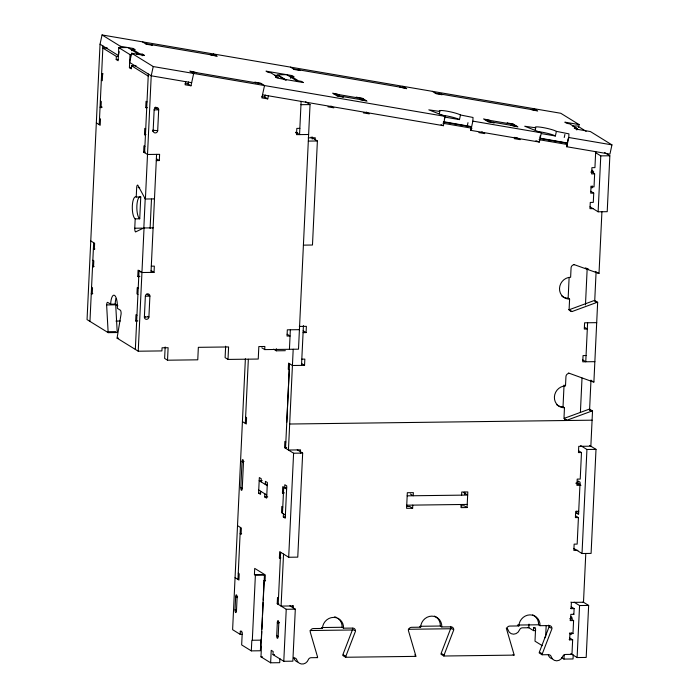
<?xml version="1.0" encoding="UTF-8"?>
<svg xmlns="http://www.w3.org/2000/svg" width="699" height="699" viewBox="0 0 699 699"><rect width="100%" height="100%" fill="white"/><g stroke="black" fill="none" stroke-linecap="round" stroke-linejoin="round"><path stroke-width="1.05" d="M106.624 304.93L115.702 304.816L117.231 332.532L108.162 332.645L106.624 304.93A3.18 0.979 89.3 0 1 107.742 302.405L110.634 304.196L115.169 304.135L117.878 305.804M578.51 127.367L579.113 124.597L560.773 113.273L102.054 34.95L100.044 44.194L87.052 319.609L108.162 332.645M89.953 321.4L93.666 242.71M99.232 124.667L102.936 45.977M136.829 54.513L139.101 54.487L127.83 47.532L118.76 47.646L118.148 60.726L116.209 59.529L116.357 56.409L102.84 48.065L107.375 48.004M136.025 65.697L131.491 65.75L131.342 68.869L129.411 67.681L130.023 54.601L118.76 47.646M152.828 227.839A3.18 0.979 89.3 0 1 153.116 227.874L143.758 227.953L135.571 231.946A3.18 0.979 89.3 0 1 134.758 228.224L135.195 218.866A11.123 3.416 89.3 0 1 132.329 205.856A11.123 3.416 89.3 0 1 136.226 197.013L136.672 187.655A3.18 0.979 89.3 0 1 137.782 185.13L145.139 198.717A3.154 0.97 89.3 0 0 145.409 199.014L154.479 198.9A3.154 0.97 89.3 0 1 154.339 198.787M135.195 218.866L139.73 218.804L140.761 196.961L136.226 197.013M136.646 321.523L135.685 320.928L135.982 314.69L136.943 315.284M138.752 276.979L137.782 276.385L138.079 270.137L141.941 272.523L154.033 272.374L154.33 266.127L151.307 266.17M156.288 160.613L159.311 160.569L159.599 154.33L147.506 154.479L143.645 152.094L143.942 145.855L144.903 146.449M145.436 135.195L144.466 134.601L144.763 128.363L145.733 128.957M146.711 108.144L145.742 107.55L146.039 101.311L147.008 101.905M305.577 101.818L310.041 104.579L298.499 349.177L264.738 349.605L264.877 346.486L258.831 346.564L258.246 359.041L228.005 359.426L228.59 346.949L198.35 347.333L197.765 359.819L167.524 360.203L168.109 347.718L162.063 347.787L161.915 350.915L138.227 351.213L135.335 349.421L139.04 270.74L141.941 272.523M144.614 152.697L148.319 74.007M143.828 228.11L145.235 198.21M138.227 351.213L144.038 227.988A3.18 0.979 89.3 0 0 143.758 227.953M145.409 199.014L151.22 75.798L153.23 66.554L131.665 53.238L129.656 62.482L151.22 75.798L191.666 82.7M144.378 317.014L145.357 296.21A2.385 2.228 -58.3 0 1 147.734 293.833A2.385 2.228 -58.3 0 1 149.892 296.149L148.913 316.953A2.385 2.228 -58.3 0 1 146.528 319.329A2.385 2.228 -58.3 0 1 144.37 317.014L148.913 316.953L147.943 316.359M153.16 130.687L154.147 109.813A2.385 2.228 -58.3 0 1 156.524 107.445A2.385 2.228 -58.3 0 1 158.682 109.76L157.694 130.626L152.434 130.241M150.102 228.468L151.491 199.084M151.01 272.409L156.576 154.365M165.165 346.966L164.623 358.412L167.524 360.203M225.646 346.197L225.104 357.643L228.005 359.426M245.384 358.753L232.61 629.685L240.176 634.36L242.335 634.334M235.039 609.773L235.65 596.771A2.385 0.734 89.3 0 1 236.489 594.875A2.385 0.734 89.3 0 1 237.101 597.662L236.489 610.673A2.385 0.734 89.3 0 1 235.65 612.569A2.385 0.734 89.3 0 1 235.039 609.773L236.489 610.673M240.806 487.526L242.029 461.523A2.385 0.734 89.3 0 1 242.868 459.627A2.385 0.734 89.3 0 1 243.479 462.415L242.256 488.426A2.385 0.734 89.3 0 1 241.417 490.322A2.385 0.734 89.3 0 1 240.806 487.526L242.256 488.426M237.957 579.462L240.412 527.439M245.323 423.402L248.346 359.269M240.176 634.36L240.316 631.241L241.837 631.223M263.278 600.039L264.458 575.111L255.38 575.233L254.419 574.63L254.716 568.392L265.332 574.954L265.035 581.192L264.073 580.598L261.007 645.623A1.59 0.489 89.3 0 1 261.417 647.475L260.972 656.842L270.627 662.809L279.705 662.687L279.897 658.528M260.675 491.24L260.526 494.359L258.595 493.162L259.338 477.557L261.269 478.754L261.12 481.873M261.793 631.468L261.391 640.135A1.59 0.489 89.3 0 0 260.832 641.402L260.386 650.76L251.317 650.883L251.762 641.516A1.59 0.489 89.3 0 1 252.313 640.258L255.38 575.233M267.315 484.433L265.305 484.459L265.445 481.34L267.376 482.528L266.642 498.134L264.711 496.945L264.86 493.817M261.898 629.301L262.466 617.383M262.562 615.216L263.173 602.206M285.349 350.688L276.28 350.802L276.376 348.722M270.627 662.809L271.221 650.323L273.152 651.512L273.003 654.631L283.785 661.289L292.855 661.175L295.31 609.161L289.902 605.815M295.31 609.161L286.241 609.275L277.223 603.709L277.52 597.462L278.482 598.064M280.351 558.527L279.382 557.933L279.679 551.686L288.687 557.252L297.765 557.138L302.667 453.101L297.258 449.763M283.418 493.503L282.448 492.909L282.746 486.661L286.607 489.047M302.667 453.101L293.597 453.214L284.58 447.648L284.877 441.41L285.847 442.004M289.43 349.29L290.347 329.779M301.12 101.39L299.556 134.601L295.694 132.216M276.717 635.513L277.328 622.512A2.385 0.734 89.3 0 1 278.167 620.616A2.385 0.734 89.3 0 1 278.779 623.403L278.167 636.413A2.385 0.734 89.3 0 1 277.328 638.301A2.385 0.734 89.3 0 1 276.717 635.513L278.167 636.413M278.193 604.303L280.64 552.289M282.483 513.267L283.707 487.264M285.55 448.242L289.237 369.954L288.276 369.36L288.573 363.113L292.444 365.507M286.791 422.248L289.552 363.725M286.695 487.832L284.676 487.858L284.825 484.739L286.756 485.927L285.236 518.177L283.305 516.989L283.453 513.87M283.541 554.071L281.085 606.094L293.187 605.937L293.082 608.016M293.196 349.247L288.442 450.034L300.544 449.876L300.395 453.004M283.785 661.289L286.241 609.275M288.687 557.252L293.597 453.214M301.505 365.385L303.436 325.594M312.235 139.101L312.331 137.021M292.435 365.498L304.546 365.359L304.834 359.111L301.811 359.155M303.069 332.619L306.092 332.584L306.38 326.346L299.312 326.424M315.179 139.852L315.275 137.773L308.224 137.86M311.081 137.083L317.39 140.98L312.479 245.017L303.41 245.139M410.33 493.966L413.223 495.757L413.371 492.638L407.325 492.716L406.591 508.322L412.637 508.243L412.786 505.124M461.165 504.503L461.017 507.623L467.072 507.553L467.806 491.939L461.759 492.017L461.611 495.145M464.713 494.315L464.809 492.236M529.012 624.102L528.837 627.746L522.459 627.824A3.18 2.971 -58.3 0 0 519.514 629.948A6.352 5.933 -58.3 0 1 508.112 630.087A3.18 2.971 -58.3 0 0 506.242 628.174M535.67 630.603L533.503 630.629L533.652 627.51L535.163 627.492M545.648 636.518L546.164 625.684M580.948 485.307L576.92 485.359L577.208 479.112L580.231 479.077L581.481 452.541L578.457 452.585L578.755 446.338L590.847 446.189L592.525 410.977A3.18 2.971 -58.3 0 0 591.651 411.126L566.906 420.221A3.18 2.971 -58.3 0 1 564.032 417.137L564.469 407.779L563.018 406.879L564.049 385.035M568.392 372.96L593.032 381.89A3.18 2.971 -58.3 0 0 593.897 382.003L597.654 302.309A3.18 2.971 -58.3 0 0 596.78 302.449L572.027 311.553A3.18 2.971 -58.3 0 1 569.152 308.469L569.598 299.102L568.147 298.211L569.126 277.398M573.232 654.797L573.031 658.956L563.962 659.078L564.154 654.911M548.663 625.151A3.18 2.971 -58.3 0 1 549.073 626.854L539.375 652.08A3.172 2.962 -58.3 0 0 539.209 652.971L542.101 654.762L548.479 654.683A3.18 2.971 -58.3 0 1 551.231 656.728A6.352 5.933 -58.3 0 0 562.643 656.579A3.18 2.971 -58.3 0 1 565.587 654.465L571.965 654.378L572.656 639.812L569.633 639.856L569.921 633.609L569.44 633.311M569.921 633.609L572.979 633.574L573.591 620.572L570.541 620.607L570.83 614.369L573.853 614.325L574.124 608.602L571.232 606.819M574.124 608.602L571.1 608.646L571.398 602.398L570.917 602.101M580.397 412.462L582.014 378.054M585.465 304.921L587.16 268.984M580.021 484.101L578.012 484.127L578.152 481.008L580.083 482.196L578.562 514.447L576.631 513.258L576.736 511.179M575.522 515.783L578.423 517.566L577.164 544.102L574.141 544.137L573.853 550.384L577.881 550.331M587.606 322.755L585.762 361.767L582.678 359.863M590.838 191.325L593.731 193.116L593.294 202.387L590.271 202.422L589.982 208.669L593.005 208.625M593.198 172.976L594.639 173.868L594.028 186.878L591.005 186.913L590.707 193.16L593.731 193.116M595.697 151.517L594.936 167.629L591.913 167.664L591.616 173.911L594.639 173.868M583.01 601.953L588.645 605.43L586.19 657.444L577.112 657.558L579.567 605.544L574.159 602.206M589.694 445.473L596.002 449.37L591.092 553.407L582.022 553.521L586.933 449.483L580.624 445.586M604.495 152.461L609.851 155.763L607.213 211.683L598.134 211.797L600.773 155.877L595.417 152.574M589.572 410.199L590.987 380.09M594.744 300.448L596.081 272.129M585.788 553.477L583.49 602.25L571.398 602.398M573.879 264.51L598.161 273.213A3.18 2.971 -58.3 0 0 599.017 273.335L601.918 211.788M591.747 171.692L592.569 170.18L593.198 172.583M443.865 121.731L470.226 126.432L471.24 126.842L470.846 130.363L539.348 142.063L541.358 132.819L524.722 126.231L535.714 127.83A11.123 1.407 12.3 0 1 542.677 127.506A11.123 1.407 12.3 0 1 556.387 131.36L568.934 133.858L568.768 137.502L611.948 144.876L609.939 154.112L566.758 146.738L567.151 143.216L566.138 142.806L539.777 138.105M119.232 51.674L118.393 55.518L100.044 44.194M120.071 47.82L120.403 46.283L102.054 34.95M131.84 50.695L132.172 49.157L135.125 49.655L133.194 48.467L120.403 46.283M132.862 50.005L133.194 48.467M142.194 55.771L142.526 54.225L139.573 53.727L132.172 49.157M185.759 81.696L185.095 84.771L190.993 85.785L193.675 73.456L189.813 71.071L196.681 72.679M190.993 85.785L188.101 83.994L188.547 81.94M268.407 95.807L267.743 98.882L264.842 97.1L265.288 95.038M290.635 78.34L291.081 76.287L294.034 76.785L292.103 75.597L266.022 71.141L267.953 72.338L270.906 72.836L278.307 77.414L275.354 76.907L277.285 78.096L303.366 82.552L301.435 81.364L298.49 80.857L291.081 76.287M439.304 113.762L439.802 111.456A11.123 1.407 12.3 0 1 446.757 111.132A11.123 1.407 12.3 0 1 460.475 114.986L473.022 117.476L472.856 121.128L541.358 132.819M444.372 119.337L445.045 116.252L428.81 109.848L439.802 111.456M262.509 94.793L443.437 125.689L445.045 116.252M445.691 117.249L459.47 119.608L460.475 114.986M467.316 125.741L467.989 122.657M470.846 130.363L472.856 121.128M535.216 130.145L535.714 127.83M539.951 137.249L540.283 135.711M541.603 133.631L555.382 135.982L556.387 131.36M564.233 137.493L564.906 134.409M567.483 141.67L568.156 138.594M566.618 146.624L567.273 143.513M566.758 146.738L568.768 137.502M576.797 129.97L577.129 128.433L569.729 123.863L566.775 123.356L564.844 122.159L579.113 124.597M352.453 628.209A3.18 2.971 -58.3 0 1 352.619 629.353L342.912 654.579A3.18 2.971 -58.3 0 0 342.746 655.47L345.638 657.261L415.8 656.37A3.18 2.971 -58.3 0 0 415.713 655.479L408.382 630.472A3.18 2.971 -58.3 0 1 411.554 627.309L420.623 627.195A11.123 10.389 -58.3 0 1 431.729 616.134A11.123 10.389 -58.3 0 1 441.794 626.924L451.414 626.854A3.18 2.971 -58.3 0 1 453.747 629.895L444.04 655.12A3.18 2.971 -58.3 0 0 443.874 656.011L514.027 655.12A3.18 2.971 -58.3 0 0 513.948 654.229L506.618 629.222A3.18 2.971 -58.3 0 1 509.781 626.059L518.859 625.946A11.123 10.389 -58.3 0 1 529.956 614.884A11.123 10.389 -58.3 0 1 540.021 625.675L549.641 625.605A3.18 2.971 -58.3 0 1 551.974 628.646L542.275 653.871A3.172 2.962 -58.3 0 0 542.101 654.762M345.638 657.261A3.18 2.971 -58.3 0 1 345.813 656.37L355.511 631.145A3.18 2.971 -58.3 0 0 353.178 628.104L343.567 628.174L342.117 627.283L321.828 627.536M450.436 626.4A3.18 2.971 -58.3 0 1 450.846 628.104L441.148 653.329A3.18 2.971 -58.3 0 0 440.973 654.22L443.874 656.011M568.584 309.718A3.18 2.971 -58.3 0 0 569.135 309.762L593.879 300.657A3.18 2.971 -58.3 0 1 594.753 300.518L597.654 302.309M130.023 54.601L132.041 54.574M116.357 56.409L117.869 56.392M116.209 59.529L118.376 59.502M129.411 67.681L131.569 67.654M103.137 73.858L101.626 73.876L102.587 74.478L102.299 80.717L101.329 80.123M274.611 75.343L277.634 75.3L285.437 80.114M102.211 107.148L100.053 107.174L101.023 107.768L101.311 101.53L100.35 100.927M300.963 104.693L310.041 104.579M145.742 107.55L147.262 107.532M154.147 109.883L158.682 109.822L154.82 107.436M299.854 128.363L296.822 128.398L296.533 134.645L308.626 134.488M572.429 126.03L577.47 125.969L586.129 131.325M144.466 134.601L145.986 134.584M295.651 132.827L297.669 132.801M308.311 141.093L317.39 140.98M548.785 140.639L551.808 140.604M143.645 152.094L145.156 152.076M600.773 155.877L609.851 155.763M590.734 172.094L593.757 172.059M138.184 187.629L139.695 187.612M134.758 228.224L142.316 228.127M94.881 248.931L93.369 248.958L94.33 249.552L94.627 243.304L90.765 240.919M94.059 266.433L92.548 266.45L93.509 267.044L93.806 260.806L92.836 260.211M137.782 276.385L139.94 276.358M92.784 293.484L91.272 293.501L92.233 294.096L92.53 287.857L91.56 287.254M145.357 296.21L149.892 296.149L146.807 294.244M115.955 321.068L120.289 321.016M135.685 320.928L137.843 320.902M596.693 322.65L584.6 322.807L584.303 329.046L587.326 329.011L584.425 327.219M108.162 331.728L115.719 331.632M299.425 329.666L287.324 329.823L287.027 336.062L290.059 336.027L287.158 334.236M110.634 304.196A11.123 3.416 89.3 0 1 113.893 295.161A11.123 3.416 89.3 0 1 117.345 304.205L117.397 308.373L120.289 310.155A3.18 0.979 89.3 0 1 121.11 313.877L117.205 337.311A3.163 0.97 89.3 0 0 117.126 338.176L118.638 338.159M586.077 355.538L583.053 355.573L582.756 361.82L594.849 361.663M289.674 424.022L592.097 420.186M284.58 447.648L286.747 447.622M586.933 449.483L596.002 449.37M244.047 461.497L242.029 461.523L243.479 462.415M262.204 480.641L259.18 480.676L267.228 485.648M576.037 483.542L578.047 483.516M258.595 493.162L260.613 493.136M282.448 492.909L284.467 492.882M264.711 496.945L267.734 496.902M407.176 495.836L467.657 495.067L463.795 492.681M406.731 505.194L467.212 504.425M406.713 506.487L409.736 506.452L412.637 508.243M461.148 505.796L464.171 505.761L467.072 507.553M578.711 511.327L575.688 511.362L575.391 517.61L578.423 517.566M283.305 516.989L285.314 516.963M576.631 513.258L578.65 513.232M241.627 533.66L240.115 533.678L241.085 534.281L241.382 528.033L237.52 525.648M279.382 557.933L280.893 557.916M254.419 574.63L263.488 574.517L264.458 575.111M264.073 580.598L265.585 580.581M237.59 596.745L235.65 596.771L237.101 597.662M277.223 603.709L278.735 603.691M579.567 605.544L588.645 605.43M279.347 622.486L277.328 622.512L278.779 623.403M569.659 618.79L571.668 618.764M420.064 626.287L440.344 626.033L441.794 626.924M518.291 625.037L538.58 624.784L540.021 625.675M343.567 628.174A11.123 10.389 -58.3 0 0 333.493 617.383A11.123 10.389 -58.3 0 0 322.396 628.445L313.318 628.558A3.18 2.971 -58.3 0 0 310.155 631.721L317.486 656.728A3.172 2.962 -58.3 0 1 317.564 657.619L311.186 657.698A3.18 2.971 -58.3 0 0 308.705 658.991L307.315 661.472A6.352 5.933 -58.3 0 1 297.608 661.595L296.446 659.14A3.18 2.971 -58.3 0 0 294.087 657.916M310.068 630.533L352.165 629.991M408.303 629.283L451.475 628.733M252.313 640.258L261.391 640.135M273.003 654.631L274.515 654.614M260.972 656.842L262.483 656.824M145.401 43.644L216.236 55.737M293.388 68.913L405.726 88.091M435.25 93.133L536.736 110.459M577.129 128.433L574.176 127.926L576.107 129.123L590.375 131.552L611.948 144.876M131.665 53.238L144.457 55.422L142.526 54.225M333.624 93.727L363.148 98.76M484.538 119.485L514.062 124.527M336.516 95.51L366.04 100.551M487.439 121.277L516.963 126.318M190.783 71.674L261.618 83.766M153.23 66.554L445.446 116.445M443.315 122.037L471.248 126.807M540.441 138.62L567.204 143.19M442.991 123.277L472 128.232M539.051 139.678L566.889 144.431M514.333 137.353L516.308 137.694M327.936 106.825L333.834 107.829L330.942 106.047M363.366 112.871L369.264 113.885L366.372 112.093M478.85 132.592L484.756 133.596L481.856 131.814M514.281 138.638L520.187 139.651L517.286 137.86M185.148 83.487L188.101 83.994M261.889 96.593L264.842 97.1M267.743 98.882L261.837 97.877L264.519 85.558L260.657 83.172L254.751 82.159L255.712 82.762M585.299 267.892L588.287 268.949M535.932 140.7L539.348 142.063M441.025 124.719L443.437 125.689M533.835 108.668L537.697 111.054L530.829 109.455M508.138 123.557L507.168 122.954L513.075 123.968L517.907 126.947L511.03 125.339M490.418 120.525L483.551 118.926L488.383 121.906L494.28 122.91L493.319 122.316M441.156 94.138L442.118 94.741L436.211 93.727L432.349 91.342M402.825 86.3L406.687 88.686L399.819 87.087M590.026 206.79L598.134 211.797M357.215 97.79L356.254 97.187L362.161 98.201L366.984 101.18L360.116 99.573M299.286 69.917L300.255 70.512L294.349 69.507L290.487 67.121M339.504 94.758L332.637 93.159L337.46 96.139L343.366 97.144L342.396 96.549M297.992 81.626L286.73 74.671L277.66 74.784L286.319 80.132M597.566 272.435L599.017 273.335M595.26 271.422L597.435 272.767M213.344 53.954L217.206 56.339L210.338 54.732M594.604 301.112L596.78 302.449M151.307 44.657L152.268 45.252L146.362 44.238L142.5 41.853M569.135 309.762L571.668 311.326M131.491 65.75L148.223 76.086M592.446 381.112L593.897 382.003M590.865 380.544L591.59 380.99M592.525 410.977L589.633 409.195A3.18 2.971 -58.3 0 0 588.759 409.334L564.006 418.43L566.539 420.003M589.484 409.78L591.651 411.126M99.52 118.428L100.49 119.022L100.193 125.261L96.331 122.875M156.41 158.787L159.311 160.569M578.589 450.759L581.481 452.541M576.081 482.93L578.012 484.127M303.191 330.793L306.092 332.584M151.141 270.583L154.033 272.374M301.645 363.567L304.546 365.359M273.641 349.177L276.28 350.802M261.837 347.814L264.738 349.605M573.914 548.514L582.022 553.521M138.219 288.233L137.249 287.639L136.96 293.877L137.921 294.471M570.62 608.348L571.1 608.646M573.372 614.028L573.853 614.325M245.611 417.154L246.581 417.757L246.284 423.996L242.422 421.611M117.126 338.176L135.335 349.421M573.591 620.572L572.14 619.672A2.385 0.734 89.3 0 0 571.502 616.885A2.385 0.734 89.3 0 0 570.664 618.781M570.052 620.31L570.541 620.607M572.254 633.128L572.979 633.574M569.755 638.03L572.656 639.812M549.073 626.854L551.004 628.043M569.143 639.559L569.633 639.856M533.652 627.51L535.583 628.698L534.997 641.184L542.241 645.658M528.112 627.3L533.503 630.629M570.83 653.679L577.112 657.558M517.409 625.046L518.859 625.946M561.55 657.584L563.962 659.078M539.855 652.377L542.275 653.871M258.735 490.043L266.782 495.006M282.78 507.028L281.811 506.434L281.522 512.673L285.384 515.058M513.066 654.526L514.027 655.12M450.846 628.104L452.777 629.292M419.898 626.75L420.623 627.195M441.628 653.626L444.04 655.12M414.752 654.884L415.232 655.181M415.32 656.073L415.8 656.37M352.619 629.353L354.55 630.542M292.698 605.64L293.187 605.937M238.254 573.215L239.215 573.809L238.927 580.056L235.065 577.671M321.671 627.999L322.396 628.445M343.392 654.876L345.813 656.37M317.084 657.322L317.564 657.619M240.316 631.241L242.256 632.429L241.662 644.915L251.317 650.883M293.554 657.357L294.716 659.812A6.352 5.933 -58.3 0 0 297.669 662.005M563.018 406.879A11.123 10.389 -58.3 0 1 556.631 404.66M564.469 407.779A11.123 10.389 -58.3 0 1 554.403 396.988A11.123 10.389 -58.3 0 1 565.5 385.927L565.945 376.569A3.18 2.971 -58.3 0 1 569.117 373.406M568.147 298.211A11.123 10.389 -58.3 0 1 561.751 295.992M569.598 299.102A11.123 10.389 -58.3 0 1 559.523 288.311A11.123 10.389 -58.3 0 1 570.629 277.258L571.066 267.892A3.18 2.971 -58.3 0 1 574.237 264.729M552.07 658.773A6.352 5.933 -58.3 0 1 548.339 654.937M337.748 618.196A11.123 10.389 -58.3 0 1 342.117 627.283M334.629 616.789A11.123 10.389 -58.3 0 1 336.254 617.357M532.717 614.858A11.123 10.389 -58.3 0 1 538.58 624.784M434.481 616.107A11.123 10.389 -58.3 0 1 440.344 626.033M592.569 185.969A2.385 0.734 89.3 0 1 591.87 187.909A2.385 0.734 89.3 0 1 591.127 185.969M545.089 637.785A1.59 0.489 89.3 0 1 545.561 636.492M571.502 632.682A2.385 0.734 89.3 0 1 570.803 634.613A2.385 0.734 89.3 0 1 570.061 632.674M139.73 218.804A11.123 3.416 89.3 0 1 136.873 205.794A11.123 3.416 89.3 0 1 140.761 196.961M115.169 304.135A11.123 3.416 89.3 0 1 116.008 298.499M154.06 130.442A2.385 2.228 -58.3 0 1 152.426 131.15M155.65 107.078A2.385 2.228 -58.3 0 1 155.781 107.969M145.27 316.83A2.385 2.228 -58.3 0 1 144.51 317.346M157.703 130.564A2.385 2.228 -58.3 0 1 155.318 132.932A2.385 2.228 -58.3 0 1 153.16 130.626M536.561 131.499A11.123 1.407 12.3 0 1 546.994 133.221A11.123 1.407 12.3 0 1 555.382 135.982M441.384 115.178A11.123 1.407 12.3 0 1 459.47 119.608"/></g></svg>
